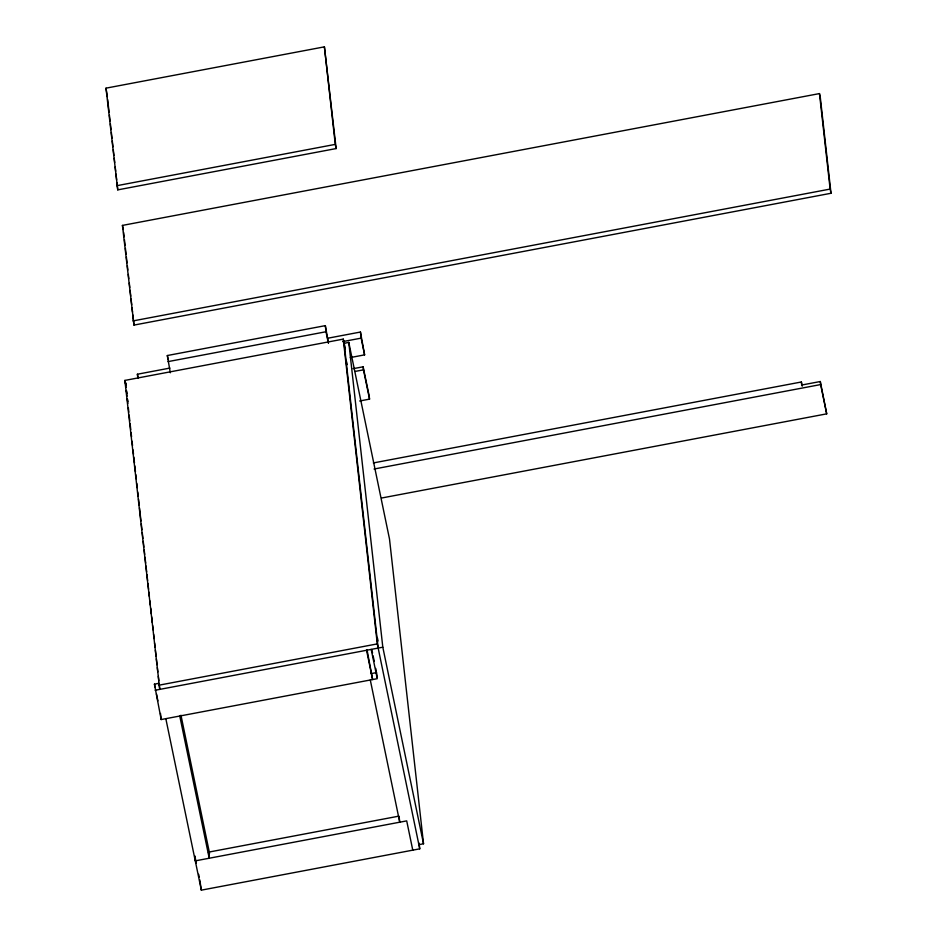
<?xml version="1.0" encoding="UTF-8"?>
<svg xmlns="http://www.w3.org/2000/svg" width="937" height="937" viewBox="0 0 937 937"><rect width="100%" height="100%" fill="white"/><g stroke="black" fill="none" stroke-linecap="round" stroke-linejoin="round"><path stroke-width="1.41" d="M105.998 88.16L324.401 46.85L336.149 148.561L117.746 189.871L105.998 88.16L107.345 96.64M116.879 185.69L335.282 144.38L324.401 46.85M122.442 225.407L819.477 93.583L820.343 97.764L831.002 193.268L133.968 325.092L122.442 225.407L123.309 229.588M133.113 320.899L830.135 189.075L819.477 93.583M170.323 372.774L167.325 355.533L325.326 325.643L328.465 343.071M168.016 361.623L326.006 331.745L325.326 325.643M137.809 377.88L137.399 374.226L169.925 368.077M327.927 338.198L360.452 332.038L364.598 354.865L350.297 357.571M159.278 685.029L159.758 689.386L124.867 380.422L343.27 339.112L344.137 343.293L348.787 342.415L389.499 538.998L423.524 843.78L418.874 844.659M342.743 341.618L361.132 338.14L360.452 332.038M353.12 368.686L363.134 366.8L369.201 396.07L369.541 399.127L359.632 400.989M354.982 371.45L363.474 369.846L363.134 366.8M373.348 462.937L801.369 381.991L802.236 386.173M381.558 498.027L826.703 413.849L820.297 381.523L801.709 385.037L801.369 381.991M374.062 469.027L820.636 384.568L820.297 381.523M371.193 649.4L377.26 678.681L161.176 719.546L154.441 684.162L158.751 683.354M158.892 685.205L377.295 643.895L343.27 339.112M155.12 690.264L382.811 647.198L348.787 342.415M371.005 673.633L376.58 672.579M208.974 852.061L398.834 816.15M165.826 718.667L201.338 890.15L419.741 848.84L419.108 843.159M830.135 189.075L831.002 193.268M820.636 384.568L826.703 413.849M335.282 144.38L336.149 148.561M361.132 338.14L364.598 354.865M363.474 369.846L369.541 399.127M344.5 344.113L343.914 341.267L378.161 648.076M344.429 344.722L345.32 348.997M346.596 361.705L347.205 364.634M326.006 331.745L328.313 342.895M382.811 647.198L423.524 843.78M377.447 638.038L378.056 640.978M377.295 643.895L419.741 848.84M371.954 650.278L372.539 653.066M373.113 655.853L374.273 661.428M375.714 668.397L376.287 671.185M412.772 850.164L406.705 820.882L195.271 860.869L194.732 855.996M367.023 649.763L372.61 679.559L366.554 650.278M370.291 679.993L399.736 822.206L399.103 816.514M167.325 355.533L168.191 359.714M137.399 374.226L138.266 378.407M126.097 385.412L125.511 382.565L126.062 387.496M124.867 380.422L125.734 384.603M126.413 390.694L126.999 393.481M127.327 398.822L127.912 401.668M180.958 715.236L209.56 853.361M209.115 854.931L208.541 852.143L209.22 858.233L179.763 716.032M194.884 856.172L196.325 863.141M198.644 874.291L199.218 877.079M199.792 879.866L201.338 890.15M154.441 684.162L155.015 686.962M156.456 693.93L157.896 700.899M376.627 672.989L377.096 677.252M123.637 232.481L124.117 236.827M124.445 239.72L125.089 245.506M125.417 248.399L126.062 254.185M126.378 257.078L127.022 262.864M127.35 265.757L127.83 270.102M128.322 274.447L128.802 278.781M129.294 283.126L129.774 287.46M130.091 290.365L130.747 296.151M131.063 299.044L131.707 304.83M132.035 307.723L132.515 312.068M132.843 314.961L133.968 325.092M107.661 99.509L109.102 112.417M109.418 115.286L110.062 121.025M110.39 123.895L111.023 129.634M111.351 132.492L111.983 138.231M112.311 141.1L112.944 146.84M113.272 149.709L113.904 155.448M114.232 158.318L114.712 162.616M115.192 166.915L115.673 171.225M115.989 174.095L116.633 179.834M116.949 182.692L117.746 189.871M126.39 390.401L127.034 396.21M127.362 399.115L127.842 403.472M128.334 407.818L128.814 412.175M129.142 415.079L129.786 420.889M130.114 423.782L130.758 429.591M131.086 432.496L131.567 436.853M132.058 441.198L132.539 445.555M133.031 449.912L133.511 454.269M133.839 457.162L134.483 462.972M134.811 465.876L135.455 471.686M135.783 474.579L136.275 478.936M136.755 483.293L137.247 487.65M137.727 491.995L138.219 496.352M138.535 499.257L139.191 505.066M139.508 507.959L140.972 521.031M141.288 523.935L141.944 529.733M142.26 532.638L142.916 538.447M143.232 541.352L143.888 547.149M144.204 550.054L144.696 554.411M145.024 557.316L145.668 563.114M145.996 566.018L146.641 571.828M146.968 574.732L147.613 580.53M147.941 583.435L148.585 589.244M148.913 592.149L149.393 596.494M149.885 600.851L150.365 605.208M150.693 608.113L151.337 613.911M151.665 616.815L152.309 622.625M152.637 625.529L153.118 629.875M153.609 634.232L154.09 638.589M154.582 642.946L155.062 647.291M155.39 650.196L156.034 656.005M156.362 658.91L157.006 664.708M157.334 667.612L157.814 671.97M158.306 676.327L158.786 680.672M160.496 713.444L161.176 719.546"/></g></svg>
